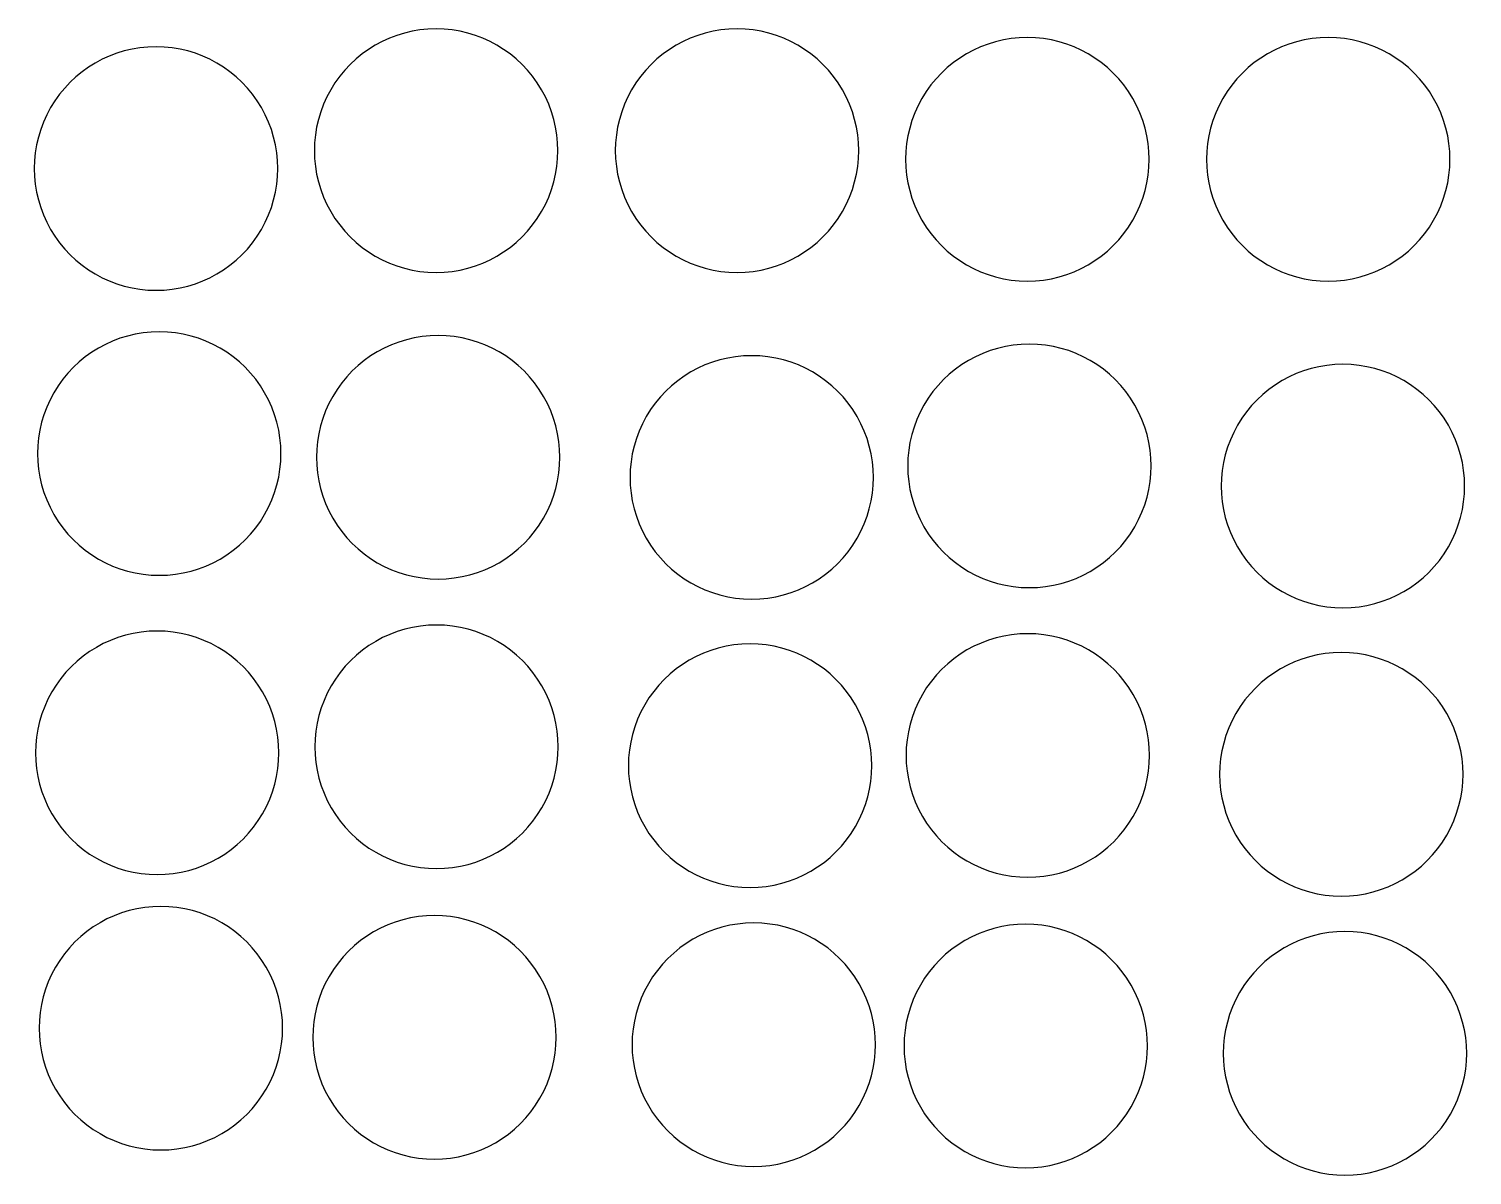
# Model space of a CAD drawing. Extents: x -3 to 838, y 0 to 667.
import ezdxf

# ---------------------------------------------------------------- set-up
doc = ezdxf.new("R2010")
doc.units = 0
doc.layers.get('0').update_dxf_attribs({"linetype": 'CONTINUOUS'})

msp = doc.modelspace()

# ---------------------------------------------------------------- linework, layer by layer
at = {"color": 1}
for points in [[(234.30704, 525.704235)], [(409.530215, 525.704235)], [(71.213923, 515.315115)], [(578.586725, 520.664888)], [(753.80993, 520.664873)], [(73.099265, 349.412618)], [(235.501235, 347.275748)], [(579.780935, 342.236394)], [(418.077688, 335.522977)], [(762.35738, 330.483615)], [(234.558568, 178.758398)], [(71.905063, 175.25787)], [(578.838268, 173.719043)], [(417.13502, 167.778833)], [(761.414705, 162.73947)], [(74.041933, 14.99277)], [(233.364365, 9.650595)], [(419.27189, 5.376863)], [(577.644065, 4.61124)], [(763.551605, 0.3375)]]:
    msp.add_lwpolyline(points, close=True, dxfattribs=at)
for points in [[(234.30704, 667.436512), (208.984096, 667.443881), (185.581578, 653.938483), (172.917978, 632.009397)], [(295.696103, 632.009397), (283.032503, 653.938483), (259.629984, 667.443881), (234.30704, 667.436512)], [(409.530215, 667.43652), (384.212181, 667.43652), (360.817352, 653.92951), (348.158335, 632.003449)], [(470.902096, 632.003449), (458.243078, 653.92951), (434.84825, 667.43652), (409.530215, 667.43652)], [(71.213923, 657.0474), (45.893433, 657.051084), (22.494759, 643.544879), (9.833451, 621.617305)], [(132.594395, 621.617305), (119.933086, 643.544879), (96.534413, 657.051084), (71.213923, 657.0474)], [(578.586725, 662.397165), (553.263781, 662.404533), (529.861263, 648.899135), (517.197663, 626.97005)], [(639.975788, 626.97005), (627.312188, 648.899135), (603.909669, 662.404533), (578.586725, 662.397165)], [(753.80993, 662.397173), (728.491893, 662.397173), (705.097062, 648.890161), (692.438043, 626.964098)], [(815.181817, 626.964098), (802.522799, 648.890161), (779.127967, 662.397173), (753.80993, 662.397173)], [(172.917978, 632.009397), (160.254378, 610.080311), (160.254378, 583.060436), (172.917978, 561.13135)], [(295.696103, 561.13135), (308.359702, 583.060436), (308.359702, 610.080311), (295.696103, 632.009397)], [(348.158335, 632.003449), (335.499317, 610.077388), (335.499317, 583.063367), (348.158335, 561.137306)], [(470.902096, 561.137306), (483.561113, 583.063367), (483.561113, 610.077388), (470.902096, 632.003449)], [(517.197663, 626.97005), (504.534063, 605.040964), (504.534063, 578.021089), (517.197663, 556.092003)], [(639.975788, 556.092003), (652.639387, 578.021089), (652.639387, 605.040964), (639.975788, 626.97005)], [(692.438043, 626.964098), (679.779025, 605.038035), (679.779025, 578.02401), (692.438043, 556.097947)], [(815.181817, 556.097947), (827.840836, 578.02401), (827.840836, 605.038035), (815.181817, 626.964098)], [(9.833451, 621.617305), (-2.827858, 599.689732), (-2.827858, 572.672783), (9.833451, 550.74521)], [(132.594395, 550.74521), (145.255703, 572.672783), (145.255703, 599.689732), (132.594395, 621.617305)], [(172.917978, 561.13135), (185.581578, 539.202265), (208.984096, 525.696867), (234.30704, 525.704235)], [(234.30704, 525.704235), (259.629984, 525.696867), (283.032503, 539.202265), (295.696103, 561.13135)], [(348.158335, 561.137306), (360.817352, 539.211245), (384.212181, 525.704235), (409.530215, 525.704235)], [(409.530215, 525.704235), (434.84825, 525.704235), (458.243078, 539.211245), (470.902096, 561.137306)], [(517.197663, 556.092003), (529.861263, 534.162917), (553.263781, 520.657519), (578.586725, 520.664888)], [(578.586725, 520.664888), (603.909669, 520.657519), (627.312188, 534.162917), (639.975788, 556.092003)], [(692.438043, 556.097947), (705.097062, 534.171884), (728.491893, 520.664872), (753.80993, 520.664873)], [(753.80993, 520.664873), (779.127967, 520.664872), (802.522799, 534.171884), (815.181817, 556.097947)], [(9.833451, 550.74521), (22.494759, 528.817636), (45.893433, 515.311431), (71.213923, 515.315115)], [(71.213923, 515.315115), (96.534413, 515.311431), (119.933086, 528.817636), (132.594395, 550.74521)], [(73.099265, 491.144903), (47.779495, 491.147507), (24.381948, 477.641067), (11.72131, 455.713936)], [(134.47722, 455.713936), (121.816583, 477.641067), (98.419036, 491.147507), (73.099265, 491.144903)], [(235.501235, 489.008033), (210.181465, 489.010637), (186.783918, 475.504197), (174.12328, 453.577066)], [(296.87919, 453.577066), (284.218553, 475.504197), (260.821006, 489.010637), (235.501235, 489.008033)], [(579.780935, 483.968678), (554.460446, 483.972361), (531.061772, 470.466157), (518.400464, 448.538583)], [(641.161407, 448.538583), (628.500098, 470.466157), (605.101425, 483.972361), (579.780935, 483.968678)], [(418.077688, 477.255262), (392.759654, 477.255262), (369.364825, 463.748251), (356.705808, 441.822191)], [(479.449567, 441.822191), (466.79055, 463.748251), (443.395722, 477.255262), (418.077688, 477.255262)], [(762.35738, 472.215914), (737.036888, 472.219597), (713.638212, 458.713391), (700.976902, 436.785815)], [(823.737858, 436.785815), (811.076548, 458.713391), (787.677873, 472.219597), (762.35738, 472.215914)], [(11.72131, 455.713936), (-0.939327, 433.786806), (-0.939327, 406.770715), (11.72131, 384.843585)], [(134.47722, 384.843585), (147.137857, 406.770715), (147.137857, 433.786806), (134.47722, 455.713936)], [(174.12328, 453.577066), (161.462643, 431.649936), (161.462643, 404.633845), (174.12328, 382.706715)], [(296.87919, 382.706715), (309.539827, 404.633845), (309.539827, 431.649936), (296.87919, 453.577066)], [(518.400464, 448.538583), (505.739156, 426.61101), (505.739156, 399.594062), (518.400464, 377.666488)], [(641.161407, 377.666488), (653.822715, 399.594062), (653.822715, 426.61101), (641.161407, 448.538583)], [(356.705808, 441.822191), (344.046791, 419.89613), (344.046791, 392.882109), (356.705808, 370.956048)], [(479.449567, 370.956048), (492.108585, 392.882109), (492.108585, 419.89613), (479.449567, 441.822191)], [(700.976902, 436.785815), (688.315593, 414.85824), (688.315593, 387.841289), (700.976902, 365.913713)], [(823.737858, 365.913713), (836.399168, 387.841289), (836.399168, 414.85824), (823.737858, 436.785815)], [(11.72131, 384.843585), (24.381948, 362.916454), (47.779495, 349.410013), (73.099265, 349.412618)], [(73.099265, 349.412618), (98.419036, 349.410013), (121.816583, 362.916454), (134.47722, 384.843585)], [(174.12328, 382.706715), (186.783918, 360.779584), (210.181465, 347.273143), (235.501235, 347.275748)], [(235.501235, 347.275748), (260.821006, 347.273143), (284.218553, 360.779584), (296.87919, 382.706715)], [(356.705808, 370.956048), (369.364825, 349.029987), (392.759654, 335.522977), (418.077688, 335.522977)], [(418.077688, 335.522977), (443.395722, 335.522977), (466.79055, 349.029987), (479.449567, 370.956048)], [(518.400464, 377.666488), (531.061772, 355.738915), (554.460446, 342.23271), (579.780935, 342.236394)], [(579.780935, 342.236394), (605.101425, 342.23271), (628.500098, 355.738915), (641.161407, 377.666488)], [(700.976902, 365.913713), (713.638212, 343.986137), (737.036888, 330.479931), (762.35738, 330.483615)], [(762.35738, 330.483615), (787.677873, 330.479931), (811.076548, 343.986137), (823.737858, 365.913713)], [(234.558568, 320.490683), (209.240534, 320.490683), (185.845705, 306.983672), (173.186688, 285.057611)], [(295.930447, 285.057611), (283.27143, 306.983672), (259.876602, 320.490683), (234.558568, 320.490683)], [(71.905063, 316.990155), (46.587029, 316.990155), (23.1922, 303.483145), (10.533183, 281.557084)], [(133.276942, 281.557084), (120.617925, 303.483145), (97.223097, 316.990155), (71.905063, 316.990155)], [(578.838268, 315.45132), (553.515324, 315.458688), (530.112805, 301.95329), (517.449205, 280.024205)], [(640.22733, 280.024205), (627.56373, 301.95329), (604.161212, 315.458688), (578.838268, 315.45132)], [(417.13502, 309.511118), (391.816986, 309.511118), (368.422158, 296.004107), (355.763141, 274.078046)], [(478.5069, 274.078046), (465.847883, 296.004107), (442.453054, 309.511118), (417.13502, 309.511118)], [(761.414705, 304.47177), (736.096668, 304.47177), (712.701838, 290.964758), (700.042819, 269.038695)], [(822.786591, 269.038695), (810.127573, 290.964758), (786.732742, 304.47177), (761.414705, 304.47177)], [(10.533183, 281.557084), (-2.125834, 259.631023), (-2.125834, 232.617002), (10.533183, 210.690941)], [(133.276942, 210.690941), (145.93596, 232.617002), (145.93596, 259.631023), (133.276942, 281.557084)], [(173.186688, 285.057611), (160.527671, 263.13155), (160.527671, 236.11753), (173.186688, 214.191469)], [(295.930447, 214.191469), (308.589465, 236.11753), (308.589465, 263.13155), (295.930447, 285.057611)], [(517.449205, 280.024205), (504.785606, 258.095119), (504.785606, 231.075244), (517.449205, 209.146158)], [(640.22733, 209.146158), (652.89093, 231.075244), (652.89093, 258.095119), (640.22733, 280.024205)], [(355.763141, 274.078046), (343.104123, 252.151985), (343.104123, 225.137965), (355.763141, 203.211904)], [(478.5069, 203.211904), (491.165917, 225.137965), (491.165917, 252.151985), (478.5069, 274.078046)], [(700.042819, 269.038695), (687.383801, 247.112632), (687.383801, 220.098608), (700.042819, 198.172545)], [(822.786591, 198.172545), (835.44561, 220.098608), (835.44561, 247.112632), (822.786591, 269.038695)], [(10.533183, 210.690941), (23.1922, 188.76488), (46.587029, 175.25787), (71.905063, 175.25787)], [(71.905063, 175.25787), (97.223097, 175.25787), (120.617925, 188.76488), (133.276942, 210.690941)], [(173.186688, 214.191469), (185.845705, 192.265408), (209.240534, 178.758398), (234.558568, 178.758398)], [(234.558568, 178.758398), (259.876602, 178.758398), (283.27143, 192.265408), (295.930447, 214.191469)], [(355.763141, 203.211904), (368.422158, 181.285843), (391.816986, 167.778833), (417.13502, 167.778833)], [(417.13502, 167.778833), (442.453054, 167.778833), (465.847883, 181.285843), (478.5069, 203.211904)], [(517.449205, 209.146158), (530.112805, 187.217072), (553.515324, 173.711674), (578.838268, 173.719043)], [(578.838268, 173.719043), (604.161212, 173.711674), (627.56373, 187.217072), (640.22733, 209.146158)], [(700.042819, 198.172545), (712.701838, 176.246482), (736.096668, 162.73947), (761.414705, 162.73947)], [(761.414705, 162.73947), (786.732742, 162.73947), (810.127573, 176.246482), (822.786591, 198.172545)], [(74.041933, 156.725055), (48.721443, 156.728739), (25.322769, 143.222534), (12.661461, 121.29496)], [(135.422405, 121.29496), (122.761096, 143.222534), (99.362423, 156.728739), (74.041933, 156.725055)], [(233.364365, 151.38288), (208.046331, 151.38288), (184.651503, 137.87587), (171.992486, 115.949809)], [(294.736245, 115.949809), (282.077228, 137.87587), (258.682399, 151.38288), (233.364365, 151.38288)], [(419.27189, 147.109148), (393.953856, 147.109148), (370.559027, 133.602138), (357.900009, 111.676077)], [(480.64377, 111.676076), (467.984753, 133.602137), (444.589924, 147.109148), (419.27189, 147.109148)], [(577.644065, 146.343525), (552.326031, 146.343525), (528.931203, 132.836515), (516.272186, 110.910454)], [(639.015945, 110.910454), (626.356928, 132.836515), (602.962099, 146.343525), (577.644065, 146.343525)], [(763.551605, 142.0698), (738.233568, 142.0698), (714.838738, 128.562788), (702.179719, 106.636725)], [(824.923493, 106.636725), (812.264474, 128.562789), (788.869642, 142.069801), (763.551605, 142.0698)], [(12.661461, 121.29496), (0.000152, 99.367387), (0.000152, 72.350438), (12.661461, 50.422865)], [(135.422405, 50.422865), (148.083713, 72.350438), (148.083713, 99.367387), (135.422405, 121.29496)], [(171.992486, 115.949809), (159.333468, 94.023748), (159.333468, 67.009727), (171.992486, 45.083666)], [(294.736245, 45.083666), (307.395262, 67.009727), (307.395262, 94.023748), (294.736245, 115.949809)], [(357.900009, 111.676077), (345.240992, 89.750016), (345.240992, 62.735994), (357.900009, 40.809933)], [(480.64377, 40.809934), (493.302787, 62.735995), (493.302787, 89.750015), (480.64377, 111.676076)], [(516.272186, 110.910454), (503.613168, 88.984393), (503.613168, 61.970372), (516.272186, 40.044311)], [(639.015945, 40.044311), (651.674962, 61.970372), (651.674962, 88.984393), (639.015945, 110.910454)], [(702.179719, 106.636725), (689.520701, 84.710662), (689.520701, 57.696638), (702.179719, 35.770575)], [(824.923493, 35.770575), (837.582511, 57.696638), (837.582511, 84.710662), (824.923493, 106.636725)], [(12.661461, 50.422865), (25.322769, 28.495291), (48.721443, 14.989086), (74.041933, 14.99277)], [(74.041933, 14.99277), (99.362423, 14.989086), (122.761096, 28.495291), (135.422405, 50.422865)], [(171.992486, 45.083666), (184.651503, 23.157605), (208.046331, 9.650595), (233.364365, 9.650595)], [(233.364365, 9.650595), (258.682399, 9.650595), (282.077228, 23.157605), (294.736245, 45.083666)], [(357.900009, 40.809933), (370.559027, 18.883872), (393.953856, 5.376862), (419.27189, 5.376863)], [(419.27189, 5.376863), (444.589924, 5.376863), (467.984753, 18.883873), (480.64377, 40.809934)], [(516.272186, 40.044311), (528.931203, 18.11825), (552.326031, 4.61124), (577.644065, 4.61124)], [(577.644065, 4.61124), (602.962099, 4.61124), (626.356928, 18.11825), (639.015945, 40.044311)], [(702.179719, 35.770575), (714.838738, 13.844512), (738.233568, 0.3375), (763.551605, 0.3375)], [(763.551605, 0.3375), (788.869642, 0.337499), (812.264474, 13.844511), (824.923493, 35.770575)]]:
    msp.add_open_spline(points, degree=3, dxfattribs=at)

doc.saveas('drawing.dxf')
